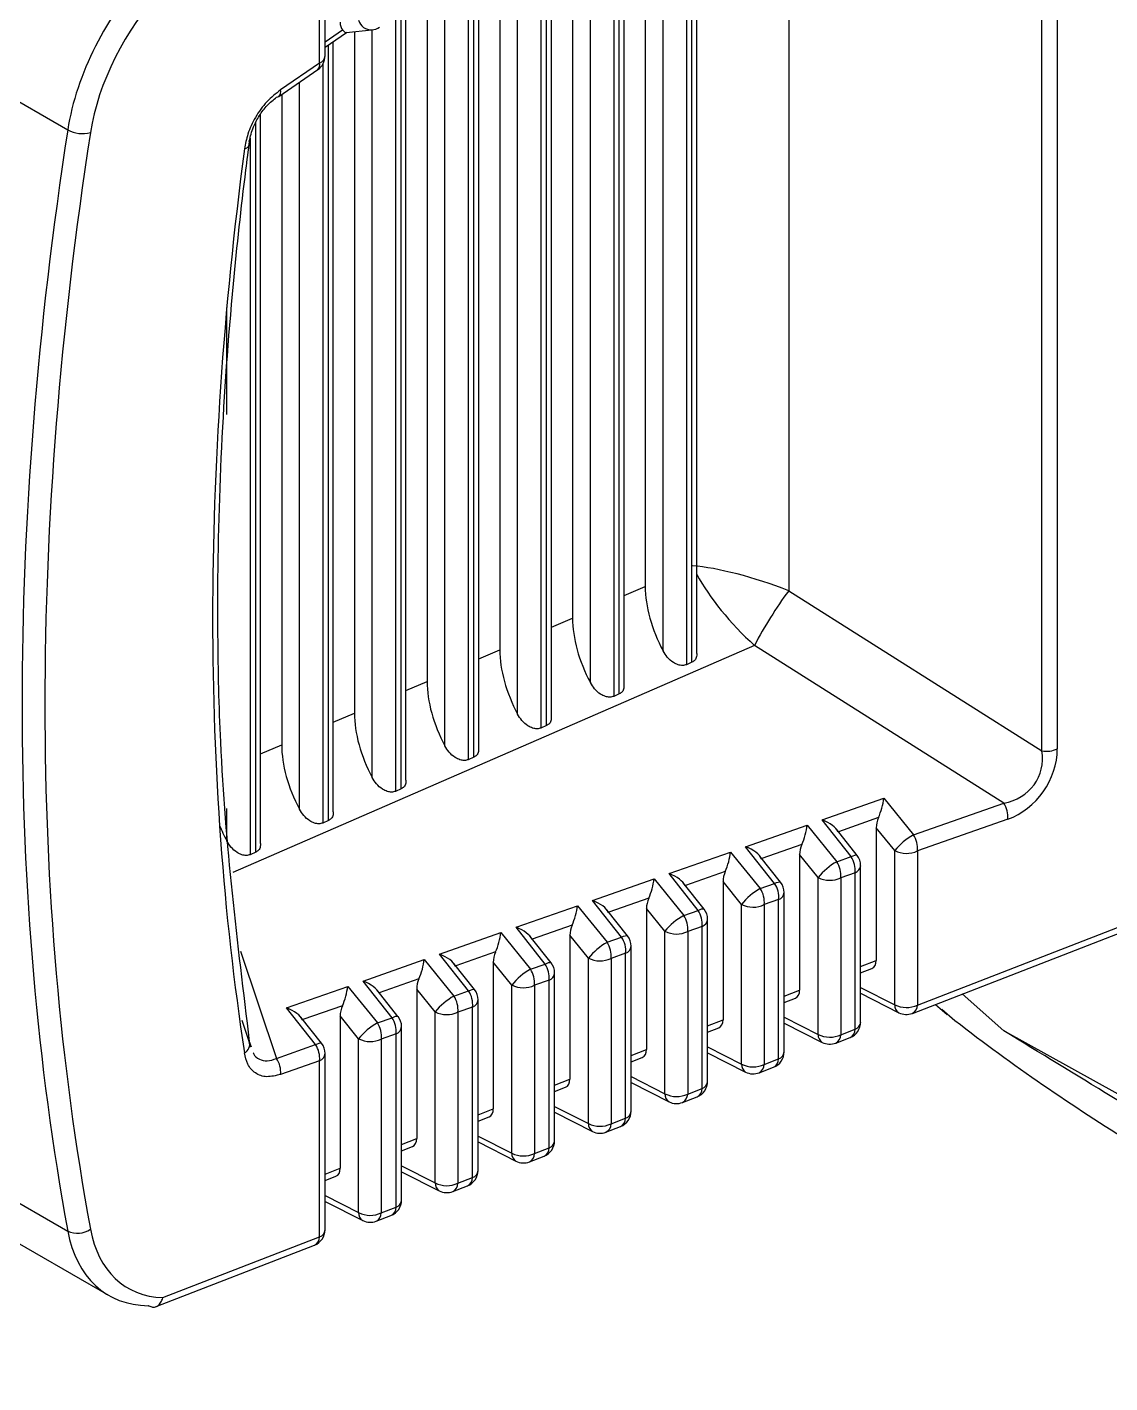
# Model space of a CAD drawing. Extents: x 17.1 to 113.1, y 3.8 to 84.5.
# Drawn here: x 23.294 to 23.947, y 63.797 to 64.615 of the extents above; entities that cross this region are included whole.
import ezdxf

# ---------------------------------------------------------------- set-up
doc = ezdxf.new("R2010")
doc.units = 0
doc.header["$MEASUREMENT"] = 0
doc.layers.add('OBJECT', color=7, linetype='CONTINUOUS')

msp = doc.modelspace()

# ---------------------------------------------------------------- linework, layer by layer
at = {"layer": 'OBJECT'}
for p, q in [((23.90616, 64.17838), (23.90616, 64.86585)), ((23.91544, 64.86714), (23.91544, 64.17966)), ((23.75346, 64.79496), (23.75346, 64.27495)), ((23.69516, 64.23182), (23.69516, 64.74436)), ((23.69808, 64.23711), (23.69808, 64.74638)), ((23.66696, 64.73548), (23.66696, 64.27754)), ((23.67772, 64.23869), (23.67772, 64.73925)), ((23.69181, 64.74206), (23.69181, 64.23036)), ((23.64796, 64.71191), (23.64796, 64.21127)), ((23.65131, 64.21273), (23.65131, 64.71421)), ((23.65424, 64.21801), (23.65424, 64.71623)), ((23.47392, 64.59747), (23.47392, 64.70366)), ((23.62312, 64.70533), (23.62312, 64.25845)), ((23.63388, 64.2196), (23.63388, 64.70773)), ((23.47061, 64.59318), (23.47061, 64.69936)), ((23.6104, 64.19892), (23.6104, 64.68676)), ((23.60412, 64.68176), (23.60412, 64.19218)), ((23.60747, 64.19363), (23.60747, 64.68406)), ((23.57928, 64.67513), (23.57928, 64.23935)), ((23.59004, 64.20051), (23.59004, 64.6762)), ((23.56656, 64.17983), (23.56656, 64.66643)), ((23.56363, 64.17454), (23.56363, 64.65425)), ((23.5462, 64.18141), (23.5462, 64.64468)), ((23.56028, 64.65161), (23.56028, 64.17308)), ((23.52272, 64.16074), (23.52272, 64.63628)), ((23.53544, 64.64361), (23.53544, 64.22026)), ((23.51644, 64.6215), (23.51644, 64.15399)), ((23.51979, 64.15545), (23.51979, 64.62691)), ((23.47392, 64.60596), (23.48437, 64.61315)), ((23.48664, 64.61159), (23.50216, 64.61313)), ((23.4916, 64.61208), (23.4916, 64.20117)), ((23.50236, 64.16232), (23.50236, 64.61316)), ((23.47392, 64.60272), (23.48685, 64.61161)), ((23.47595, 64.13636), (23.47595, 64.60411)), ((23.47888, 64.14164), (23.47888, 64.60613)), ((23.23355, 64.60218), (23.3188, 64.55297)), ((23.44606, 64.57305), (23.46959, 64.58923)), ((23.47061, 64.59318), (23.44709, 64.577)), ((23.4726, 64.5925), (23.4726, 64.1349)), ((23.45852, 64.14323), (23.45852, 64.58162)), ((23.44776, 64.57422), (23.44776, 64.18208)), ((23.43211, 64.11726), (23.43211, 64.55717)), ((23.43504, 64.12255), (23.43504, 64.56234)), ((23.42876, 64.54785), (23.42876, 64.11581)), ((23.41468, 64.38124), (23.41468, 64.4457)), ((23.65424, 64.272), (23.66696, 64.27754)), ((23.75346, 64.27495), (23.90616, 64.17838)), ((23.6104, 64.25291), (23.62312, 64.25845)), ((23.73285, 64.242), (23.4184, 64.10506)), ((23.56656, 64.23381), (23.57928, 64.23935)), ((23.88319, 64.14692), (23.73285, 64.242)), ((23.69516, 64.23182), (23.69181, 64.23036)), ((23.52272, 64.21472), (23.53544, 64.22026)), ((23.65131, 64.21273), (23.64796, 64.21127)), ((23.47888, 64.19563), (23.4916, 64.20117)), ((23.60747, 64.19363), (23.60412, 64.19218)), ((23.43504, 64.17654), (23.44776, 64.18208)), ((23.56363, 64.17454), (23.56028, 64.17308)), ((23.51979, 64.15545), (23.51644, 64.15399)), ((23.77361, 64.13678), (23.81082, 64.14984)), ((23.81082, 64.14984), (23.82868, 64.12779)), ((23.82868, 64.12779), (23.88319, 64.14692)), ((23.41468, 64.12413), (23.41468, 64.14356)), ((23.80761, 64.13817), (23.78341, 64.12967)), ((23.82802, 64.02012), (24.13227, 64.13809)), ((23.83109, 64.02515), (24.13542, 64.14316)), ((23.47595, 64.13636), (23.4726, 64.1349)), ((23.72747, 64.12058), (23.76464, 64.13363)), ((23.76464, 64.13363), (23.78251, 64.11158)), ((23.79115, 64.11461), (23.77361, 64.13678)), ((23.79471, 64.1154), (23.7822, 64.13121)), ((23.80624, 64.13203), (23.80624, 64.05208)), ((23.81739, 64.11826), (23.80624, 64.13203)), ((23.8856, 64.13722), (23.83109, 64.11809)), ((23.76144, 64.12196), (23.73728, 64.11348)), ((23.43211, 64.11726), (23.42876, 64.11581)), ((23.68134, 64.10439), (23.71847, 64.11742)), ((23.71847, 64.11742), (23.73633, 64.09537)), ((23.74501, 64.09841), (23.72747, 64.12058)), ((23.74857, 64.09921), (23.73607, 64.11501)), ((23.76006, 64.11582), (23.76006, 64.03418)), ((23.77122, 64.10205), (23.76006, 64.11582)), ((23.78251, 64.11158), (23.79115, 64.11461)), ((23.81739, 64.02532), (23.81739, 64.11826)), ((23.83109, 64.11809), (23.83109, 64.02515)), ((23.71526, 64.10575), (23.69115, 64.09729)), ((23.79355, 64.10491), (23.78491, 64.10188)), ((23.79355, 64.01059), (23.79355, 64.10491)), ((23.79686, 64.01488), (23.79686, 64.1092)), ((23.6352, 64.08819), (23.67229, 64.10121)), ((23.67229, 64.10121), (23.69015, 64.07916)), ((23.69888, 64.08222), (23.68134, 64.10439)), ((23.70244, 64.08302), (23.68993, 64.09882)), ((23.71388, 64.09962), (23.71388, 64.01627)), ((23.72504, 64.08584), (23.71388, 64.09962)), ((23.73633, 64.09537), (23.74501, 64.09841)), ((23.77122, 64.00742), (23.77122, 64.10205)), ((23.78491, 64.10188), (23.78491, 64.00724)), ((23.66908, 64.08954), (23.64501, 64.08109)), ((23.74742, 64.08871), (23.73874, 64.08567)), ((23.74742, 63.9927), (23.74742, 64.08871)), ((23.75073, 63.99699), (23.75073, 64.09301)), ((23.58907, 64.072), (23.62611, 64.085)), ((23.62611, 64.085), (23.64398, 64.06295)), ((23.65274, 64.06603), (23.6352, 64.08819)), ((23.6563, 64.06682), (23.6438, 64.08263)), ((23.66771, 64.08341), (23.66771, 63.99836)), ((23.67886, 64.06963), (23.66771, 64.08341)), ((23.69015, 64.07916), (23.69888, 64.08222)), ((23.72504, 63.98951), (23.72504, 64.08584)), ((23.73874, 64.08567), (23.73874, 63.98934)), ((23.62291, 64.07333), (23.59888, 64.0649)), ((23.70128, 64.07252), (23.69256, 64.06946)), ((23.70128, 63.97481), (23.70128, 64.07252)), ((23.70459, 63.9791), (23.70459, 64.07681)), ((23.54293, 64.05581), (23.57994, 64.06879)), ((23.57994, 64.06879), (23.5978, 64.04674)), ((23.60661, 64.04983), (23.58907, 64.072)), ((23.61017, 64.05063), (23.59766, 64.06643)), ((23.62153, 64.0672), (23.62153, 63.98046)), ((23.63269, 64.05342), (23.62153, 64.0672)), ((23.64398, 64.06295), (23.65274, 64.06603)), ((23.67886, 63.97161), (23.67886, 64.06963)), ((23.69256, 64.06946), (23.69256, 63.97143)), ((23.42298, 64.05753), (23.44468, 63.99299)), ((23.56047, 64.03364), (23.54293, 64.05581)), ((23.57673, 64.05712), (23.55274, 64.0487)), ((23.65515, 64.05633), (23.64638, 64.05325)), ((23.65515, 63.95692), (23.65515, 64.05633)), ((23.65846, 63.96122), (23.65846, 64.06062)), ((23.4968, 64.03961), (23.53376, 64.05259)), ((23.53376, 64.05259), (23.55162, 64.03053)), ((23.56403, 64.03444), (23.55153, 64.05024)), ((23.57535, 64.05099), (23.57535, 63.96255)), ((23.58651, 64.03722), (23.57535, 64.05099)), ((23.5978, 64.04674), (23.60661, 64.04983)), ((23.63269, 63.9537), (23.63269, 64.05342)), ((23.64638, 64.05325), (23.64638, 63.95353)), ((23.79686, 64.04845), (23.80624, 64.05208)), ((23.51434, 64.01745), (23.4968, 64.03961)), ((23.53055, 64.04091), (23.50661, 64.03251)), ((23.60901, 64.04013), (23.60021, 64.03704)), ((23.60901, 63.93904), (23.60901, 64.04013)), ((23.61233, 63.94333), (23.61233, 64.04442)), ((23.79686, 64.04461), (23.80368, 64.04725)), ((23.45067, 64.02342), (23.48758, 64.03638)), ((23.48758, 64.03638), (23.50545, 64.01432)), ((23.5179, 64.01824), (23.5054, 64.03404)), ((23.52918, 64.03478), (23.52918, 63.94465)), ((23.54033, 64.02101), (23.52918, 64.03478)), ((23.55162, 64.03053), (23.56047, 64.03364)), ((23.58651, 63.93579), (23.58651, 64.03722)), ((23.60021, 64.03704), (23.60021, 63.93562)), ((23.75073, 64.03056), (23.76006, 64.03418)), ((23.79686, 64.03575), (23.81739, 64.02532)), ((23.79686, 64.03222), (23.81987, 64.02052)), ((23.88324, 64.00958), (23.85814, 64.0318)), ((23.46821, 64.00125), (23.45067, 64.02342)), ((23.48437, 64.02471), (23.46048, 64.01632)), ((23.56288, 64.02394), (23.55403, 64.02083)), ((23.56288, 63.92115), (23.56288, 64.02394)), ((23.56619, 63.92544), (23.56619, 64.02823)), ((23.75073, 64.02672), (23.7575, 64.02934)), ((23.84205, 64.02556), (23.84901, 64.01941)), ((23.42824, 64.00311), (23.42396, 64.01578)), ((23.47177, 64.00205), (23.45926, 64.01785)), ((23.483, 64.01857), (23.483, 63.92674)), ((23.49416, 64.0048), (23.483, 64.01857)), ((23.50545, 64.01432), (23.51434, 64.01745)), ((23.54033, 63.91789), (23.54033, 64.02101)), ((23.55403, 64.02083), (23.55403, 63.91771)), ((23.70459, 64.01267), (23.71388, 64.01627)), ((23.75073, 64.01783), (23.77122, 64.00742)), ((23.84578, 64.02269), (23.85372, 64.01583)), ((23.51675, 64.00775), (23.50785, 64.00462)), ((23.51675, 63.90326), (23.51675, 64.00775)), ((23.52006, 63.90755), (23.52006, 64.01204)), ((23.70459, 64.00883), (23.71132, 64.01144)), ((23.75073, 64.01429), (23.7737, 64.00262)), ((23.78491, 64.00724), (23.79355, 64.01059)), ((24.50366, 63.66516), (23.88324, 64.00958)), ((23.42824, 64.00311), (23.4294, 63.99987)), ((23.44468, 63.99299), (23.46821, 64.00125)), ((23.49416, 63.89998), (23.49416, 64.0048)), ((23.50785, 64.00462), (23.50785, 63.89981)), ((23.70459, 63.9999), (23.72504, 63.98951)), ((23.78184, 64.00221), (23.79048, 64.00556)), ((23.47061, 63.99155), (23.44709, 63.98329)), ((23.47061, 63.88537), (23.47061, 63.99155)), ((23.47392, 63.88966), (23.47392, 63.99584)), ((23.65846, 63.99478), (23.66771, 63.99836)), ((23.65846, 63.99094), (23.66515, 63.99353)), ((23.70459, 63.99636), (23.72752, 63.98471)), ((23.73874, 63.98934), (23.74742, 63.9927)), ((23.73566, 63.9843), (23.74434, 63.98767)), ((23.61233, 63.97689), (23.62153, 63.98046)), ((23.61233, 63.97305), (23.61897, 63.97563)), ((23.65846, 63.98197), (23.67886, 63.97161)), ((23.65846, 63.97843), (23.68134, 63.96681)), ((23.69256, 63.97143), (23.70128, 63.97481)), ((23.68949, 63.9664), (23.69821, 63.96978)), ((23.56619, 63.959), (23.57535, 63.96255)), ((23.56619, 63.95516), (23.57279, 63.95772)), ((23.61233, 63.96404), (23.63269, 63.9537)), ((23.61233, 63.96051), (23.63517, 63.9489)), ((23.64331, 63.94849), (23.65208, 63.95189)), ((23.64638, 63.95353), (23.65515, 63.95692)), ((23.52006, 63.94111), (23.52918, 63.94465)), ((23.56619, 63.94612), (23.58651, 63.93579)), ((23.56619, 63.94258), (23.58899, 63.931)), ((23.23355, 63.93801), (23.3188, 63.88879)), ((23.52006, 63.93727), (23.52662, 63.93981)), ((23.59713, 63.93059), (23.60594, 63.934)), ((23.60021, 63.93562), (23.60901, 63.93904)), ((23.47392, 63.92322), (23.483, 63.92674)), ((23.52006, 63.92819), (23.54033, 63.91789)), ((23.47392, 63.91938), (23.48044, 63.92191)), ((23.52006, 63.92465), (23.54281, 63.91309)), ((23.55403, 63.91771), (23.56288, 63.92115)), ((23.47392, 63.91026), (23.49416, 63.89998)), ((23.55096, 63.91268), (23.55981, 63.91611)), ((23.47392, 63.90672), (23.49664, 63.89518)), ((23.50785, 63.89981), (23.51675, 63.90326)), ((23.25673, 63.90013), (23.34339, 63.8501)), ((23.50478, 63.89478), (23.51367, 63.89822)), ((23.37608, 63.84871), (23.47061, 63.88537)), ((23.37203, 63.8433), (23.46754, 63.88034)), ((23.36763, 63.84371), (23.36741, 63.84385))]:
    msp.add_line(p, q, dxfattribs=at)
at = {"layer": 'OBJECT', "flags": 128}
for points in [[(23.42534, 64.54146), (23.42629, 64.54185), (23.42708, 64.54232), (23.42772, 64.54285), (23.42819, 64.54343), (23.42848, 64.54406), (23.42859, 64.54472), (23.4285, 64.5454), (23.42824, 64.54608)], [(23.79115, 64.11461), (23.79229, 64.11515), (23.79326, 64.11549), (23.79401, 64.11563), (23.79452, 64.11555), (23.79471, 64.1154)], [(23.74501, 64.09841), (23.74616, 64.09896), (23.74712, 64.0993), (23.74787, 64.09943), (23.74839, 64.09935), (23.74857, 64.09921)], [(23.69888, 64.08222), (23.70002, 64.08276), (23.70099, 64.0831), (23.70174, 64.08324), (23.70226, 64.08316), (23.70244, 64.08302)], [(23.65274, 64.06603), (23.65389, 64.06657), (23.65485, 64.06691), (23.65561, 64.06704), (23.65612, 64.06696), (23.6563, 64.06682)], [(23.60661, 64.04983), (23.60775, 64.05037), (23.60872, 64.05072), (23.60947, 64.05085), (23.60999, 64.05077), (23.61017, 64.05063)], [(23.56047, 64.03364), (23.56162, 64.03418), (23.56259, 64.03452), (23.56334, 64.03466), (23.56385, 64.03458), (23.56403, 64.03444)], [(23.51434, 64.01745), (23.51549, 64.01799), (23.51645, 64.01833), (23.5172, 64.01846), (23.51772, 64.01838), (23.5179, 64.01824)], [(23.46821, 64.00125), (23.46935, 64.00179), (23.47032, 64.00213), (23.47107, 64.00227), (23.47158, 64.00219), (23.47177, 64.00205)]]:
    msp.add_lwpolyline(points, dxfattribs=at)
at = {"layer": 'OBJECT'}
for centre, radius, start, end in [((23.50202, 64.62135), 0.00822, 196.86629, 270.95665), ((23.50117, 64.62309), 0.01, 275.70072, 304.51809), ((23.46392, 64.59747), 0.01, 304.51809, 0), ((23.46879, 64.59801), 0.00517, 290.70233, 353.98514), ((23.46687, 64.59204), 0.00391, 314.04241, 16.93477), ((23.44477, 64.57499), 0.00233, 267.71363, 303.71129), ((23.44335, 64.57586), 0.00391, 314.0429, 16.93428), ((23.32782, 64.56924), 0.01861, 240.9942, 284.36426), ((23.96068, 64.12243), 0.2573, 143.64575, 152.30936), ((23.90875, 64.19379), 0.01563, 260.4517, 295.31516), ((23.87079, 64.13869), 0.01488, 354.30837, 33.55806), ((23.84799, 64.09345), 0.03939, 119.34605, 140.96164), ((23.81628, 64.11956), 0.01488, 354.30952, 33.55593), ((23.77874, 64.10638), 0.01488, 354.31271, 33.55274), ((23.78686, 64.1092), 0.01, 0, 38.35272), ((23.82442, 64.13208), 0.0155, 243.05411, 295.48896), ((23.80181, 64.07725), 0.03938, 119.34414, 140.96443), ((23.77011, 64.10335), 0.01488, 354.31061, 33.55747), ((23.79173, 64.10974), 0.00517, 290.70233, 353.98514), ((23.73261, 64.09019), 0.01488, 354.31124, 33.5542), ((23.74073, 64.09301), 0.01, 0, 38.35272), ((23.77824, 64.11587), 0.0155, 243.05452, 295.49006), ((23.75564, 64.06103), 0.03939, 119.34753, 140.96104), ((23.72393, 64.08714), 0.01488, 354.3098, 33.55663), ((23.74559, 64.09355), 0.00516, 290.68559, 354.00188), ((23.68648, 64.074), 0.01488, 354.30645, 33.55899), ((23.69459, 64.07681), 0.01, 0, 38.35272), ((23.73207, 64.09966), 0.0155, 243.05493, 295.48814), ((23.70945, 64.04483), 0.03938, 119.34433, 140.96423), ((23.67775, 64.07093), 0.01488, 354.31061, 33.55747), ((23.69946, 64.07735), 0.00516, 290.68559, 354.00188), ((23.64034, 64.0578), 0.01488, 354.31172, 33.55637), ((23.64846, 64.06062), 0.01, 0, 38.35272), ((23.68589, 64.08345), 0.0155, 243.05452, 295.49006), ((23.66328, 64.02861), 0.03939, 119.34691, 140.96166), ((23.63158, 64.05473), 0.01488, 354.31153, 33.5549), ((23.65332, 64.06116), 0.00516, 290.6858, 354.0036), ((23.59421, 64.04161), 0.01488, 354.31257, 33.55287), ((23.60233, 64.04442), 0.01, 0, 38.35272), ((23.63971, 64.06725), 0.0155, 243.05525, 295.48782), ((23.61711, 64.0124), 0.03939, 119.34652, 140.96118), ((23.5854, 64.03852), 0.01488, 354.31061, 33.55747), ((23.60719, 64.04497), 0.00517, 290.70233, 353.98514), ((23.54807, 64.02541), 0.01488, 354.30952, 33.55593), ((23.55619, 64.02823), 0.01, 0, 38.35272), ((23.59354, 64.05104), 0.0155, 243.054, 295.4901), ((23.57093, 63.9962), 0.03939, 119.34723, 140.96134), ((23.53922, 64.02231), 0.01488, 354.31219, 33.55424), ((23.56106, 64.02877), 0.00516, 290.68559, 354.00188), ((23.8226, 64.02498), 0.00522, 176.19143, 238.47075), ((23.82442, 64.03914), 0.0155, 243.05411, 295.48896), ((23.82555, 64.02508), 0.00554, 296.42539, 0.74875), ((23.50194, 64.00922), 0.01488, 354.31061, 33.55747), ((23.51006, 64.01204), 0.01, 0, 38.35272), ((23.54736, 64.03483), 0.0155, 243.05525, 295.48782), ((23.78686, 64.01488), 0.01, 291.19446, 360), ((23.79187, 64.01532), 0.00502, 289.64425, 355.04322), ((23.8244, 64.02944), 0.01, 243.06578, 291.19446), ((24.5718, 64.94117), 1.17128, 232.18754, 238.61464), ((23.52476, 63.97998), 0.0394, 119.34799, 140.96057), ((23.49305, 64.0061), 0.01488, 354.3103, 33.55877), ((23.51492, 64.01258), 0.00516, 290.68716, 354.00223), ((23.77656, 64.00714), 0.00535, 177.04243, 237.61371), ((23.77824, 64.02124), 0.0155, 243.05452, 295.49006), ((23.77923, 64.00726), 0.00568, 297.32265, 359.85381), ((23.78787, 64.01061), 0.00568, 297.32265, 359.85381), ((23.42269, 64.0014), 0.0058, 297.17971, 17.09783), ((23.4558, 63.99303), 0.01488, 354.31172, 33.55637), ((23.46392, 63.99584), 0.01, 0, 38.35272), ((23.50118, 64.01862), 0.0155, 243.05481, 295.48928), ((23.77823, 64.01153), 0.01, 243.06578, 291.19446), ((23.43228, 63.98477), 0.01488, 354.31074, 33.55734), ((23.46893, 63.99628), 0.00502, 289.64425, 355.04322), ((23.74073, 63.99699), 0.01, 291.19446, 0), ((23.74174, 63.99272), 0.00568, 297.32568, 359.85078), ((23.74573, 63.99743), 0.00501, 289.6265, 355.06097), ((23.73039, 63.98923), 0.00535, 177.04431, 237.6132), ((23.73207, 64.00333), 0.0155, 243.05493, 295.48814), ((23.73205, 63.99363), 0.01, 243.06578, 291.19446), ((23.73306, 63.98935), 0.00568, 297.32352, 359.85062), ((23.69459, 63.9791), 0.01, 291.19446, 0), ((23.6956, 63.97483), 0.00568, 297.32568, 359.85078), ((23.6996, 63.97954), 0.00501, 289.62393, 355.06353), ((23.68589, 63.98543), 0.0155, 243.05452, 295.49006), ((23.68421, 63.97133), 0.00535, 177.04243, 237.61371), ((23.68587, 63.97572), 0.01, 243.06578, 291.19446), ((23.68688, 63.97145), 0.00568, 297.32265, 359.85381), ((23.64846, 63.96122), 0.01, 291.19446, 0), ((23.65346, 63.96165), 0.00501, 289.62555, 355.06384), ((23.63803, 63.95342), 0.00535, 177.04248, 237.61503), ((23.63971, 63.96752), 0.0155, 243.05525, 295.48782), ((23.6407, 63.95354), 0.00568, 297.32049, 359.85365), ((23.64947, 63.95694), 0.00568, 297.32265, 359.85381), ((23.60233, 63.94333), 0.01, 291.19446, 0), ((23.60733, 63.94376), 0.00502, 289.64425, 355.04322), ((23.6397, 63.95782), 0.01, 243.06578, 291.19446), ((23.59186, 63.93552), 0.00535, 177.04641, 237.61576), ((23.59354, 63.94961), 0.0155, 243.054, 295.4901), ((23.59453, 63.93563), 0.00568, 297.32855, 359.84791), ((23.60333, 63.93905), 0.00568, 297.32265, 359.85381), ((23.55619, 63.92544), 0.01, 291.19446, 0), ((23.5612, 63.92587), 0.00501, 289.6265, 355.06097), ((23.59352, 63.93991), 0.01, 243.06578, 291.19446), ((23.54736, 63.93171), 0.0155, 243.05525, 295.48782), ((23.54568, 63.91761), 0.00535, 177.04243, 237.61371), ((23.54835, 63.91773), 0.00568, 297.32198, 359.85216), ((23.5572, 63.92116), 0.00568, 297.32568, 359.85078), ((23.54734, 63.92201), 0.01, 243.06578, 291.19446), ((23.51006, 63.90755), 0.01, 291.19446, 0), ((23.51106, 63.90327), 0.00568, 297.32877, 359.84547), ((23.51506, 63.90798), 0.00501, 289.62555, 355.06384), ((23.4995, 63.89971), 0.00535, 177.03187, 237.63031), ((23.50118, 63.9138), 0.0155, 243.05481, 295.48928), ((23.50117, 63.9041), 0.01, 243.06578, 291.19446), ((23.50217, 63.89982), 0.00568, 297.32112, 359.85302), ((23.3246, 63.90096), 0.01348, 244.48592, 305.55956), ((23.46392, 63.88966), 0.01, 291.19446, 0), ((23.46493, 63.88538), 0.00568, 297.32265, 359.85381), ((23.46893, 63.89009), 0.00502, 289.64425, 355.04322)]:
    msp.add_arc(centre, radius, start, end, dxfattribs=at)
for centre, major_axis, ratio, start_param, end_param in [((23.40629, 64.5811), (0.06455, 0.10125), 0.604584, 1.264376, 2.200997), ((23.41298, 64.57681), (0.05957, 0.09257), 0.606975, 1.282137, 2.203671), ((23.49045, 64.62202), (0.00469, 0.00996), 0.580588, 2.252663, 2.870395), ((23.4833, 64.6213), (-0.00354, 0.00967), 0.277978, 2.464247, 3.212889), ((24.96584, 65.07672), (1.21808, 1.89372), 0.606848, 2.203527, 2.567035), ((24.97253, 65.07243), (1.2131, 1.88504), 0.606975, 2.203671, 2.567179), ((25.02178, 65.09801), (1.17592, 1.82549), 0.606958, 2.231413, 2.540442), ((23.73793, 64.26547), (0.05982, -0.02069), 0.225528, 1.386846, 2.434043), ((23.73793, 64.26547), (-0.04394, 0.04585), 0.320773, 0.858748, 1.783948), ((23.70976, 64.25321), (-0.03018, 0.05215), 0.581784, 0.788082, 1.513013), ((23.66592, 64.23412), (-0.03018, 0.05215), 0.581784, 0.788082, 1.513013), ((23.62208, 64.21502), (-0.03018, 0.05215), 0.581784, 0.788082, 1.513013), ((23.57824, 64.19593), (-0.03018, 0.05215), 0.581784, 0.788082, 1.513013), ((23.5344, 64.17684), (-0.03018, 0.05215), 0.581784, 0.788082, 1.513013), ((23.49056, 64.15774), (-0.03018, 0.05215), 0.581784, 0.788082, 1.513013), ((23.87328, 64.17753), (0.02952, -0.01741), 0.875291, 5.491748, 6.903274), ((23.87997, 64.17324), (0.02215, 0.03331), 0.831459, 3.975588, 5.387114), ((23.80654, 64.14443), (0.00328, 0.01158), 0.259069, 4.215918, 5.27033), ((23.81368, 64.13561), (0.00441, 0.00973), 0.616481, 1.587449, 2.205181), ((23.44672, 64.13865), (-0.03018, 0.05215), 0.581784, 1.340707, 1.513013), ((23.76036, 64.12822), (0.00328, 0.01158), 0.259069, 4.215918, 5.27033), ((23.76932, 64.13137), (0.01404, -0.00407), 0.443879, 0.337051, 1.391463), ((23.76751, 64.1194), (0.00441, 0.00973), 0.616481, 1.587449, 2.205181), ((23.71418, 64.11201), (0.00328, 0.01158), 0.259069, 4.215918, 5.27033), ((23.72319, 64.11517), (0.01404, -0.00407), 0.443879, 0.337051, 1.391463), ((23.72133, 64.10319), (0.00441, 0.00973), 0.616481, 1.587449, 2.205181), ((23.66801, 64.0958), (0.00328, 0.01158), 0.259069, 4.215918, 5.27033), ((23.67706, 64.09898), (0.01404, -0.00407), 0.443879, 0.337051, 1.391463), ((23.67515, 64.08698), (0.00441, 0.00973), 0.616481, 1.587449, 2.205181), ((23.62183, 64.07959), (0.00328, 0.01158), 0.259069, 4.215918, 5.27033), ((23.63092, 64.08279), (0.01404, -0.00407), 0.443879, 0.337051, 1.391463), ((23.62898, 64.07077), (0.00441, 0.00973), 0.616481, 1.587449, 2.205181), ((23.57565, 64.06339), (0.00328, 0.01158), 0.259069, 4.215918, 5.27033), ((23.58479, 64.06659), (0.01404, -0.00407), 0.443879, 0.337051, 1.391463), ((23.53865, 64.0504), (0.01404, -0.00407), 0.443879, 0.337051, 1.391463), ((23.5828, 64.05456), (0.00441, 0.00973), 0.616481, 1.587449, 2.205181), ((23.52948, 64.04718), (0.00328, 0.01158), 0.259069, 4.215918, 5.27033), ((23.79909, 64.0562), (-0.00507, 0.00872), 0.578158, 3.050557, 3.924328), ((23.49252, 64.0342), (0.01404, -0.00407), 0.443879, 0.337051, 1.391463), ((23.53662, 64.03836), (0.00441, 0.00973), 0.616481, 1.587449, 2.205181), ((23.4833, 64.03097), (0.00328, 0.01158), 0.259069, 4.215918, 5.27033), ((23.75291, 64.03829), (-0.00507, 0.00872), 0.578158, 3.050557, 3.924328), ((23.44638, 64.01801), (0.01404, -0.00407), 0.443879, 0.337051, 1.391463), ((23.49045, 64.02215), (0.00441, 0.00973), 0.616481, 1.587449, 2.205181), ((23.70674, 64.02038), (-0.00507, 0.00872), 0.578158, 3.050557, 3.924328), ((23.66056, 64.00248), (-0.00507, 0.00872), 0.578158, 3.050557, 3.924328), ((23.61438, 63.98457), (-0.00507, 0.00872), 0.578158, 3.050557, 3.924328), ((23.56821, 63.96667), (-0.00507, 0.00872), 0.578158, 3.050557, 3.924328), ((23.52203, 63.94876), (-0.00507, 0.00872), 0.578158, 3.050557, 3.924328), ((23.47585, 63.93086), (-0.00507, 0.00872), 0.578158, 3.050557, 3.924328), ((23.40629, 63.95235), (0.06455, 0.10125), 0.604584, 2.564505, 3.501126), ((23.41298, 63.94806), (0.05957, 0.09257), 0.606975, 2.567179, 3.488712)]:
    msp.add_ellipse(centre, major_axis=major_axis, ratio=ratio, start_param=start_param, end_param=end_param, dxfattribs=at)
for points, knots in [([(23.44709, 64.577), (23.44425, 64.57476), (23.43857, 64.57028), (23.43168, 64.56068), (23.42708, 64.55068), (23.4259, 64.54441), (23.42534, 64.54146)], [0, 0, 0, 0, 0.2618794, 0.5244054, 0.7764165, 1, 1, 1, 1]), ([(23.42824, 64.54608), (23.42892, 64.54891), (23.43013, 64.55394), (23.43418, 64.56156), (23.43907, 64.56803), (23.44277, 64.57108), (23.44468, 64.57266)], [0, 0, 0, 0, 0.2953363, 0.5247161, 0.7544597, 1, 1, 1, 1]), ([(23.42824, 64.54608), (23.42749, 64.54031), (23.42374, 64.51146), (23.41333, 64.41594), (23.40878, 64.32265), (23.40919, 64.23204), (23.41121, 64.14224), (23.42097, 64.0625), (23.42824, 64.00311)], [0, 0, 0, 0, 0.029967, 0.149857, 0.5, 0.529968, 0.649857, 1, 1, 1, 1]), ([(23.69181, 64.23036), (23.69103, 64.23014), (23.68947, 64.2297), (23.68666, 64.23025), (23.68341, 64.23182), (23.68016, 64.23469), (23.67851, 64.23741), (23.67772, 64.23869)], [0, 0, 0, 0, 0.161017, 0.321397, 0.497913, 0.763003, 1, 1, 1, 1]), ([(23.69799, 64.23711), (23.69799, 64.23651), (23.69801, 64.23497), (23.69707, 64.233), (23.69577, 64.2322), (23.69516, 64.23182)], [0, 0, 0, 0, 0.250741, 0.64587, 1, 1, 1, 1]), ([(23.64796, 64.21127), (23.64719, 64.21105), (23.64563, 64.21061), (23.64282, 64.21115), (23.63957, 64.21272), (23.63632, 64.21559), (23.63467, 64.21831), (23.63388, 64.2196)], [0, 0, 0, 0, 0.161016, 0.32139, 0.497914, 0.762992, 1, 1, 1, 1]), ([(23.65415, 64.21802), (23.65415, 64.21742), (23.65417, 64.21587), (23.65323, 64.2139), (23.65193, 64.21311), (23.65131, 64.21273)], [0, 0, 0, 0, 0.250743, 0.645852, 1, 1, 1, 1]), ([(23.60412, 64.19218), (23.60334, 64.19196), (23.60179, 64.19152), (23.59898, 64.19206), (23.59573, 64.19363), (23.59248, 64.1965), (23.59083, 64.19922), (23.59004, 64.20051)], [0, 0, 0, 0, 0.161031, 0.321398, 0.497914, 0.763003, 1, 1, 1, 1]), ([(23.61031, 64.19892), (23.61031, 64.19832), (23.61033, 64.19678), (23.60939, 64.19481), (23.60809, 64.19401), (23.60747, 64.19363)], [0, 0, 0, 0, 0.2507317, 0.6458471, 1, 1, 1, 1]), ([(23.56028, 64.17308), (23.5595, 64.17286), (23.55795, 64.17243), (23.55514, 64.17297), (23.55189, 64.17454), (23.54864, 64.17741), (23.54699, 64.18013), (23.5462, 64.18141)], [0, 0, 0, 0, 0.1610309, 0.321391, 0.4979146, 0.7629927, 1, 1, 1, 1]), ([(23.56647, 64.17983), (23.56647, 64.17923), (23.56649, 64.17769), (23.56555, 64.17572), (23.56425, 64.17492), (23.56363, 64.17454)], [0, 0, 0, 0, 0.250743, 0.645852, 1, 1, 1, 1]), ([(23.51644, 64.15399), (23.51566, 64.15377), (23.51411, 64.15333), (23.5113, 64.15388), (23.50805, 64.15545), (23.5048, 64.15832), (23.50314, 64.16104), (23.50236, 64.16232)], [0, 0, 0, 0, 0.161031, 0.321398, 0.497914, 0.763003, 1, 1, 1, 1]), ([(23.52262, 64.16074), (23.52263, 64.16014), (23.52265, 64.1586), (23.52171, 64.15663), (23.52041, 64.15583), (23.51979, 64.15545)], [0, 0, 0, 0, 0.2507317, 0.6458471, 1, 1, 1, 1]), ([(23.4726, 64.1349), (23.47182, 64.13468), (23.47027, 64.13424), (23.46746, 64.13478), (23.46421, 64.13635), (23.46096, 64.13922), (23.4593, 64.14194), (23.45852, 64.14323)], [0, 0, 0, 0, 0.1610302, 0.3213897, 0.4979126, 0.7629953, 1, 1, 1, 1]), ([(23.47878, 64.14165), (23.47879, 64.14105), (23.47881, 64.1395), (23.47787, 64.13753), (23.47657, 64.13673), (23.47595, 64.13636)], [0, 0, 0, 0, 0.250769, 0.645849, 1, 1, 1, 1]), ([(23.42876, 64.11581), (23.42798, 64.11559), (23.42643, 64.11515), (23.42362, 64.11569), (23.42037, 64.11726), (23.41712, 64.12013), (23.41546, 64.12285), (23.41468, 64.12413)], [0, 0, 0, 0, 0.1610308, 0.3213969, 0.4979122, 0.7630058, 1, 1, 1, 1]), ([(23.43494, 64.12255), (23.43495, 64.12195), (23.43497, 64.12041), (23.43403, 64.11844), (23.43273, 64.11764), (23.43211, 64.11726)], [0, 0, 0, 0, 0.250758, 0.645844, 1, 1, 1, 1]), ([(24.51281, 63.6341), (24.47388, 63.65666), (24.39247, 63.70386), (24.26772, 63.7774), (24.14012, 63.85354), (24.01188, 63.93091), (23.92663, 63.98305), (23.88324, 64.00958)], [0, 0, 0, 0, 0.187145, 0.391348, 0.595125, 0.793954, 1, 1, 1, 1]), ([(23.42917, 63.9998), (23.42905, 63.99999), (23.42877, 64.00041), (23.42873, 64.00161), (23.42871, 64.00229)], [0, 0, 0, 0, 0.438845, 1, 1, 1, 1]), ([(23.44709, 63.98329), (23.44425, 63.98259), (23.43857, 63.98117), (23.43168, 63.98361), (23.42708, 63.98883), (23.4259, 63.99387), (23.42534, 63.99624)], [0, 0, 0, 0, 0.2618794, 0.5244054, 0.7764165, 1, 1, 1, 1]), ([(23.43066, 63.99635), (23.4307, 63.99623), (23.43139, 63.99425), (23.43428, 63.99227), (23.43904, 63.99088), (23.44276, 63.99227), (23.44468, 63.99299)], [0, 0, 0, 0, 0.020234, 0.339164, 0.6586, 1, 1, 1, 1]), ([(23.36763, 63.84371), (23.36841, 63.84339), (23.36996, 63.84276), (23.37227, 63.84321), (23.37426, 63.84467), (23.37545, 63.84666), (23.37593, 63.84812), (23.37606, 63.84865), (23.37608, 63.84871)], [0, 0, 0, 0, 0.219285, 0.43851, 0.65924, 0.882982, 0.985818, 1, 1, 1, 1])]:
    msp.add_open_spline(points, degree=3, knots=knots, dxfattribs=at)

doc.saveas('drawing.dxf')
